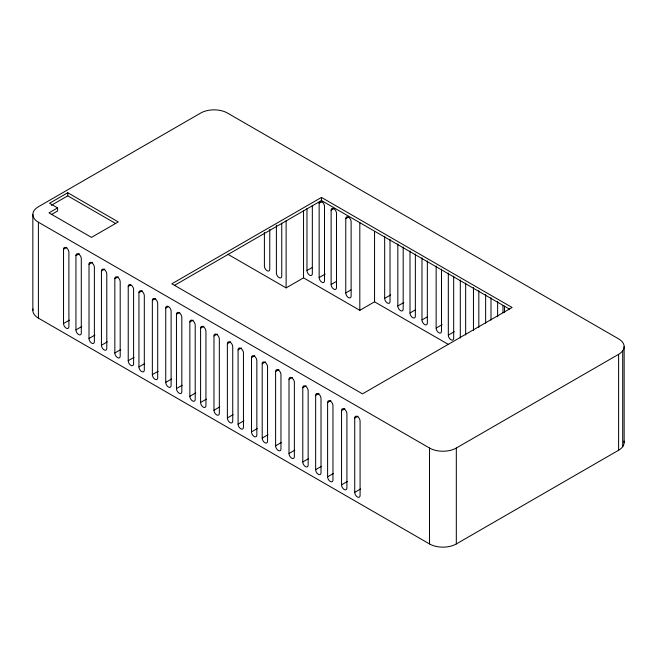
<?xml version="1.0" encoding="UTF-8"?>
<svg xmlns="http://www.w3.org/2000/svg" width="657" height="657" viewBox="0 0 657 657"><rect width="100%" height="100%" fill="white"/><g stroke="black" fill="none" stroke-linecap="round" stroke-linejoin="round"><path stroke-width="0.99" d="M57.602 207.883L48.988 212.86L91.471 237.382L118.26 221.918L67.745 192.747L49.562 203.243L57.602 207.883L57.602 210.979L51.575 214.461M51.295 205.337L67.745 195.843L115.607 223.479M63.532 249.258A3.786 2.185 60 0 1 66.217 247.714A3.786 2.185 60 0 1 68.895 252.354L68.895 326.611A3.786 2.185 60 0 1 66.217 328.155A3.786 2.185 60 0 1 63.532 323.515L63.532 249.258L66.883 247.319M75.941 255.63A3.786 2.185 60 0 1 78.618 254.078A3.786 2.185 60 0 1 81.296 258.727L81.296 332.984A3.786 2.185 60 0 1 78.618 334.528A3.786 2.185 60 0 1 75.941 329.888L75.941 255.63L79.283 253.692M89.015 264.237A3.786 2.185 60 0 1 91.693 262.693A3.786 2.185 60 0 1 94.378 267.333L94.378 341.591A3.786 2.185 60 0 1 91.693 343.135A3.786 2.185 60 0 1 89.015 338.495L89.015 264.237L92.366 262.307M101.433 270.988A3.786 2.185 60 0 1 104.118 269.444A3.786 2.185 60 0 1 106.795 274.084L106.795 348.341A3.786 2.185 60 0 1 104.118 349.885A3.786 2.185 60 0 1 101.433 345.245L101.433 270.988L104.783 269.05M114.835 278.724A3.786 2.185 60 0 1 117.513 277.172A3.786 2.185 60 0 1 120.19 281.82L120.19 356.078A3.786 2.185 60 0 1 117.513 357.622A3.786 2.185 60 0 1 114.835 352.981L114.835 278.724L118.186 276.786M63.532 323.515L69.396 320.131M128.23 286.46A3.786 2.185 60 0 1 130.907 284.908A3.786 2.185 60 0 1 133.593 289.548L133.593 363.806A3.786 2.185 60 0 1 130.907 365.358A3.786 2.185 60 0 1 128.23 360.718L128.23 286.46L130.743 285.007M138.947 292.644A3.786 2.185 60 0 1 141.633 291.1A3.786 2.185 60 0 1 144.31 295.74L144.31 369.998A3.786 2.185 60 0 1 141.633 371.542A3.786 2.185 60 0 1 138.947 366.902L138.947 292.644L142.249 290.739M75.941 329.888L81.796 326.504M321.454 197.429L171.855 283.799L362.492 393.863L512.09 307.492L321.454 197.429L321.454 200.525L509.43 309.053M174.507 285.36L321.454 200.525M319.146 203.309A3.786 2.185 60 0 1 321.831 201.756A3.786 2.185 60 0 1 324.509 206.405L324.509 280.662A3.786 2.185 60 0 1 321.831 282.206A3.786 2.185 60 0 1 319.146 277.566L319.146 203.309L322.603 201.313M152.35 300.38A3.786 2.185 60 0 1 155.027 298.836A3.786 2.185 60 0 1 157.705 303.477L157.705 377.734A3.786 2.185 60 0 1 155.027 379.278A3.786 2.185 60 0 1 152.35 374.638L152.35 300.38L155.643 298.475M89.015 338.495L94.879 335.111M331.128 210.224A3.786 2.185 60 0 1 333.813 208.68A3.786 2.185 60 0 1 336.491 213.32L336.491 287.577A3.786 2.185 60 0 1 333.813 289.121A3.786 2.185 60 0 1 331.128 284.481L331.128 210.224L333.723 208.729M101.433 345.245L107.296 341.862M165.745 308.117A3.786 2.185 60 0 1 168.422 306.564A3.786 2.185 60 0 1 171.107 311.213L171.107 385.47A3.786 2.185 60 0 1 168.422 387.014A3.786 2.185 60 0 1 165.745 382.374L165.745 308.117L168.217 306.688M176.462 314.301A3.786 2.185 60 0 1 179.139 312.757A3.786 2.185 60 0 1 181.825 317.397L181.825 391.654A3.786 2.185 60 0 1 179.139 393.198A3.786 2.185 60 0 1 176.462 388.558L176.462 314.301L179.763 312.404M345.763 218.674A3.786 2.185 60 0 1 348.44 217.122A3.786 2.185 60 0 1 351.125 221.77L351.125 296.028A3.786 2.185 60 0 1 348.44 297.572A3.786 2.185 60 0 1 345.763 292.932L345.763 218.674L348.358 217.18M114.835 352.981L120.699 349.598M189.857 322.037A3.786 2.185 60 0 1 192.542 320.493A3.786 2.185 60 0 1 195.219 325.133L195.219 399.39A3.786 2.185 60 0 1 192.542 400.934A3.786 2.185 60 0 1 189.857 396.294L189.857 322.037L193.158 320.131M128.23 360.718L134.094 357.334M200.582 328.229A3.786 2.185 60 0 1 203.259 326.677A3.786 2.185 60 0 1 205.937 331.317L205.937 405.574A3.786 2.185 60 0 1 203.259 407.126A3.786 2.185 60 0 1 200.582 402.486L200.582 328.229L203.875 326.324M138.947 366.902L144.721 363.567M312.33 205.477L312.33 273.624A3.786 2.185 60 0 1 309.652 275.176A3.786 2.185 60 0 1 306.975 270.536L312.157 267.539M227.88 254.284L286.123 287.889L303.542 277.837L359.814 310.326L374.547 301.818L448.23 344.35M213.977 335.965A3.786 2.185 60 0 1 216.654 334.413A3.786 2.185 60 0 1 219.331 339.053L219.331 413.31A3.786 2.185 60 0 1 216.654 414.863A3.786 2.185 60 0 1 213.977 410.223L213.977 335.965L217.27 334.06M319.146 277.566L325.199 274.076M152.35 374.638L158.115 371.304M227.371 343.693A3.786 2.185 60 0 1 230.057 342.149A3.786 2.185 60 0 1 232.734 346.789L232.734 421.047A3.786 2.185 60 0 1 230.057 422.599A3.786 2.185 60 0 1 227.371 417.951L227.371 343.693L230.673 341.796M331.128 284.481L336.318 281.492M165.745 382.374L171.518 379.04M238.089 349.885A3.786 2.185 60 0 1 240.774 348.341A3.786 2.185 60 0 1 243.451 352.981L243.451 427.239A3.786 2.185 60 0 1 240.774 428.783A3.786 2.185 60 0 1 238.089 424.143L238.089 349.885L241.39 347.98M176.462 388.558L182.235 385.232M345.763 292.932L350.953 289.934M251.491 357.622A3.786 2.185 60 0 1 254.169 356.069A3.786 2.185 60 0 1 256.846 360.718L256.846 434.967A3.786 2.185 60 0 1 254.169 436.519A3.786 2.185 60 0 1 251.491 431.879L251.491 357.622L254.785 355.716M189.857 396.294L195.63 392.96M262.209 363.806A3.786 2.185 60 0 1 264.886 362.262A3.786 2.185 60 0 1 267.563 366.902L267.563 441.159A3.786 2.185 60 0 1 264.886 442.703A3.786 2.185 60 0 1 262.209 438.063L262.209 363.806L265.502 361.9M200.582 402.486L206.347 399.152M390.02 239.411L390.02 301.464A3.786 2.185 60 0 1 387.343 303.008A3.786 2.185 60 0 1 384.665 298.368L390.677 294.903M275.603 371.542A3.786 2.185 60 0 1 278.281 369.998A3.786 2.185 60 0 1 280.966 374.638L280.966 448.895A3.786 2.185 60 0 1 278.281 450.439A3.786 2.185 60 0 1 275.603 445.799L275.603 371.542L278.905 369.636M213.977 410.223L219.75 406.888M403.184 247.016L403.184 309.061A3.786 2.185 60 0 1 400.499 310.613A3.786 2.185 60 0 1 397.822 305.973L403.833 302.499M289.006 379.278A3.786 2.185 60 0 1 291.683 377.734A3.786 2.185 60 0 1 294.361 382.374L294.361 456.631A3.786 2.185 60 0 1 291.683 458.175A3.786 2.185 60 0 1 289.006 453.535L289.006 379.278L292.299 377.373M227.371 417.951L233.145 414.624M415.364 254.045L415.364 316.091A3.786 2.185 60 0 1 412.678 317.643A3.786 2.185 60 0 1 410.001 313.003L415.158 310.022M238.089 424.143L243.862 420.808M302.795 387.704A3.786 2.185 60 0 1 305.48 386.16A3.786 2.185 60 0 1 308.158 390.8L308.158 465.057A3.786 2.185 60 0 1 305.48 466.601A3.786 2.185 60 0 1 302.795 461.961L302.795 387.704L306.096 385.807M427.346 260.96L427.346 323.014A3.786 2.185 60 0 1 424.66 324.558A3.786 2.185 60 0 1 421.983 319.918L427.14 316.945M251.491 431.879L257.257 428.545M315.647 395.391A3.786 2.185 60 0 1 318.333 393.847A3.786 2.185 60 0 1 321.01 398.487L321.01 472.744A3.786 2.185 60 0 1 318.333 474.297A3.786 2.185 60 0 1 315.647 469.648L315.647 395.391L318.949 393.494M441.496 269.132L441.496 331.185A3.786 2.185 60 0 1 438.819 332.729A3.786 2.185 60 0 1 436.141 328.089L442.153 324.624M262.209 438.063L267.982 434.729M327.605 402.56A3.786 2.185 60 0 1 330.282 401.016A3.786 2.185 60 0 1 332.959 405.656L332.959 479.914A3.786 2.185 60 0 1 330.282 481.458A3.786 2.185 60 0 1 327.605 476.818L327.605 402.56L330.898 400.655M453.675 276.17L453.675 338.215A3.786 2.185 60 0 1 450.998 339.768A3.786 2.185 60 0 1 448.32 335.119L454.332 331.654M275.603 445.799L281.377 442.465M341.541 410.576A3.786 2.185 60 0 1 344.227 409.024A3.786 2.185 60 0 1 346.904 413.672L346.904 487.929A3.786 2.185 60 0 1 344.227 489.473A3.786 2.185 60 0 1 341.541 484.833L341.541 410.576L344.843 408.67M289.006 453.535L294.771 450.201M354.731 418.082A3.786 2.185 60 0 1 357.408 416.538A3.786 2.185 60 0 1 360.085 421.178L360.085 495.435A3.786 2.185 60 0 1 357.408 496.979A3.786 2.185 60 0 1 354.731 492.339L354.731 418.082L358.024 416.177M302.795 461.961L308.568 458.635M315.647 469.648L321.421 466.322M327.605 476.818L333.378 473.483M341.541 484.833L347.315 481.499M354.731 492.339L360.504 489.005M38.402 222.214L429.522 448.033A18.946 10.939 0 0 0 456.319 448.033L618.598 354.337A18.946 10.939 0 0 0 618.598 338.864L227.478 113.053A18.946 10.939 0 0 0 200.681 113.053L38.402 206.75A18.946 10.939 0 0 0 38.402 222.214L38.402 318.136L429.522 543.947A18.946 10.939 0 0 0 456.319 543.947L618.598 450.25A18.946 10.939 0 0 0 623.986 441.093M624.15 346.6L624.15 442.514M622.705 350.789L622.705 446.703M618.598 354.337L618.598 450.25M504.502 306.137L504.502 312.264M502.983 305.653L502.983 312.773M497.62 301.538L497.62 316.797M491.001 297.711L491.001 320.09M485.638 294.623L485.638 323.104M478.822 290.681L478.822 327.301M473.459 287.585L473.459 330.315M465.657 283.085L465.657 334.963M460.302 279.989L460.302 337.969M456.319 448.033L456.319 543.947M448.32 273.074L448.32 335.119M436.141 266.044L436.141 328.089M429.522 448.033L429.522 543.947M421.983 257.864L421.983 319.918M410.001 250.949L410.001 313.003M397.822 243.919L397.822 305.973M384.665 236.323L384.665 298.368M374.547 231.436L374.547 301.818M359.814 222.6L359.814 310.326M306.975 208.483L306.975 270.536M303.542 210.511L303.542 277.837M286.123 220.571L286.123 287.889M281.746 223.191L281.746 276.088A3.786 2.185 60 0 1 279.069 277.632A3.786 2.185 60 0 1 276.392 272.992L276.392 225.187M269.764 229.498L269.764 269.173A3.786 2.185 60 0 1 267.087 270.717A3.786 2.185 60 0 1 264.401 266.077L264.401 232.504M67.745 192.747L67.745 195.843M32.85 214.486L32.85 310.4M38.402 318.136A18.946 10.939 0 0 1 33.014 308.971"/></g></svg>
